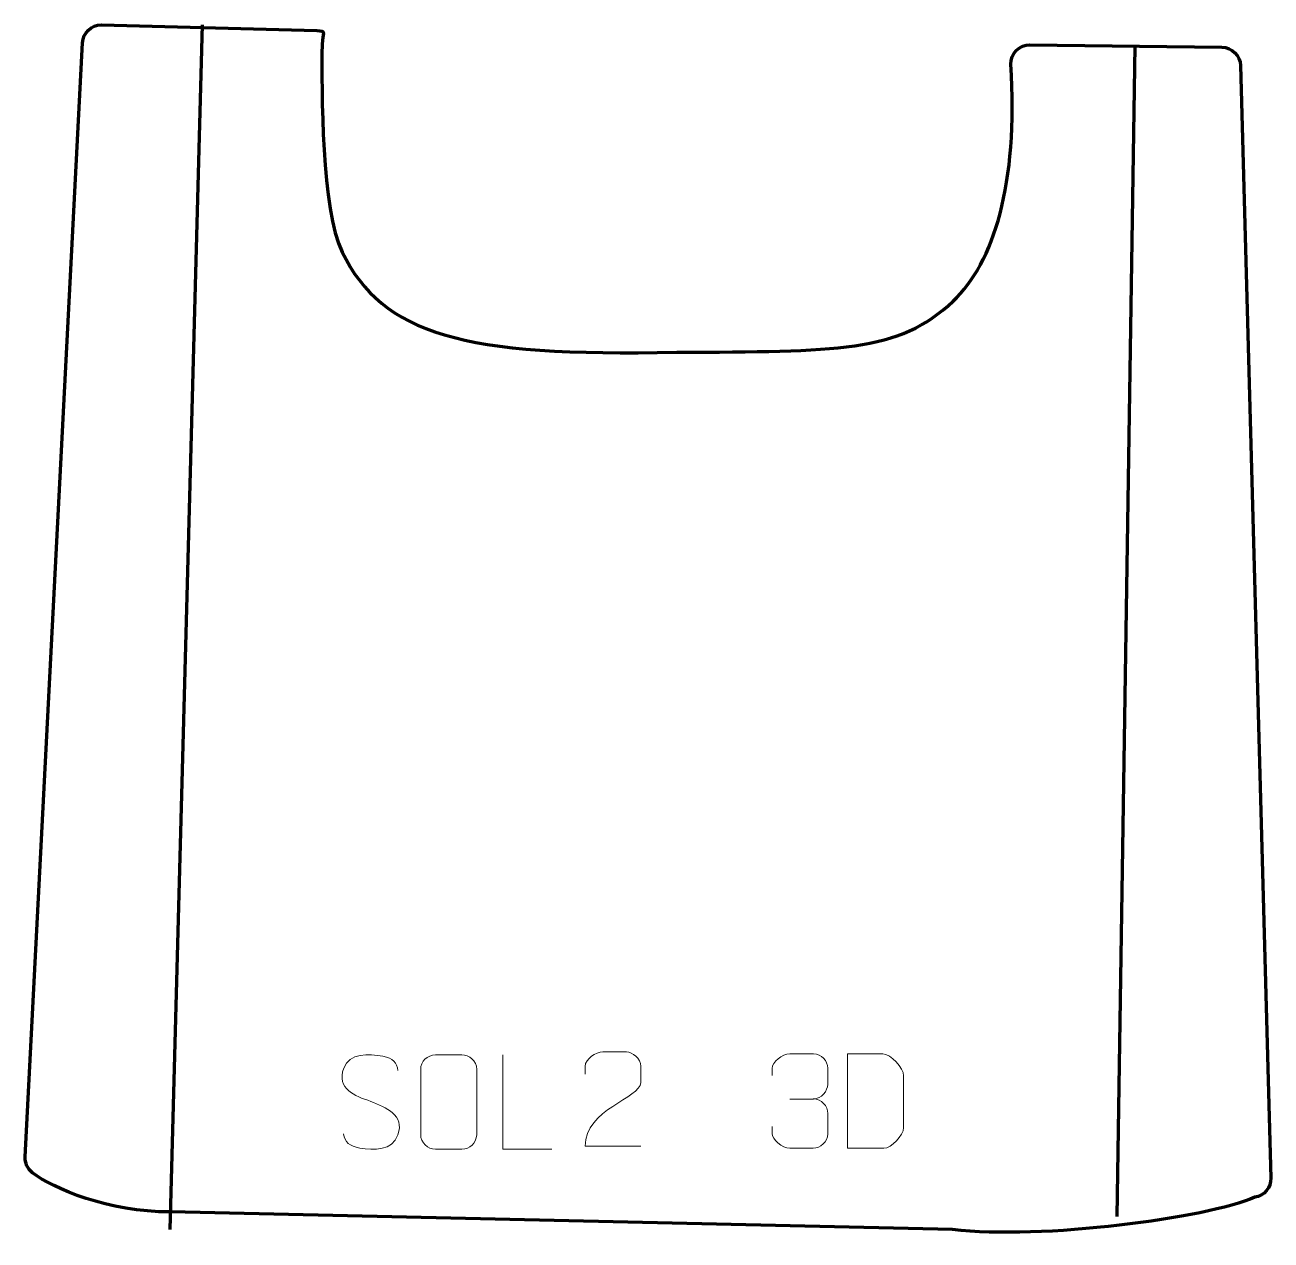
# Model space of a CAD drawing. Header units: millimetres. Extents: x -165 to 165, y -162 to 160.
import ezdxf

# ---------------------------------------------------------------- set-up
doc = ezdxf.new("R2010")
doc.units = ezdxf.units.MM
doc.header["$MEASUREMENT"] = 0
for name, color, linetype in [('layer 1', 7, 'Continuous'), ('layer 2', 7, 'Continuous'), ('layer 3', 7, 'Continuous')]:
    doc.layers.add(name, color=color, linetype=linetype)

msp = doc.modelspace()

# ---------------------------------------------------------------- linework, layer by layer
at = {"layer": 'layer 1', "color": 250, "lineweight": 9}
for points, knots in [([(-1.9284, -137.0523), (-6.8428, -137.052), (-11.7572, -137.052), (-16.6713, -137.0523), (-16.6713, -137.0523), (-16.6713, -127.12), (-2.0203, -124.4788), (-1.9284, -120.1685), (-1.9284, -120.1685), (-1.9287, -118.7444), (-1.9287, -117.3207), (-1.9284, -115.8974), (-1.9284, -115.8974), (-1.9453, -113.8203), (-4.0681, -112.0955), (-5.7391, -112.0782), (-5.7391, -112.0782), (-7.8123, -112.0786), (-9.8852, -112.0786), (-11.9576, -112.0782), (-11.9576, -112.0782), (-13.7797, -112.0617), (-16.6044, -113.8538), (-16.6713, -115.9474), (-16.6713, -115.9474), (-16.6713, -115.9474), (-16.6713, -118.0022), (-16.6713, -118.0022)], [0, 0, 0, 0, 0.125, 0.125, 0.125, 0.125, 0.25, 0.25, 0.25, 0.25, 0.375, 0.375, 0.375, 0.375, 0.5, 0.5, 0.5, 0.5, 0.625, 0.625, 0.625, 0.625, 0.75, 0.75, 0.75, 0.75, 1, 1, 1, 1]), ([(-73.4545, -125.1853), (-77.7028, -123.7149), (-82.6109, -121.9191), (-80.6058, -116.3988), (-80.6058, -116.3988), (-79.1023, -112.2589), (-73.8887, -112.6474), (-70.2851, -113.2485), (-70.2851, -113.2485), (-67.4245, -113.7257), (-66.5598, -114.9389), (-66.2492, -117.023)], [0, 0, 0, 0, 0.25, 0.25, 0.25, 0.25, 0.5, 0.5, 0.5, 0.5, 1, 1, 1, 1]), ([(-56.3213, -112.8823), (-53.9956, -112.8823), (-51.6695, -112.8823), (-49.3434, -112.8823), (-49.3434, -112.8823), (-47.3968, -112.8467), (-45.4054, -114.3383), (-45.3787, -116.7759), (-45.3787, -116.7759), (-45.3791, -122.5228), (-45.3791, -128.2701), (-45.3787, -134.0178), (-45.3787, -134.0178), (-45.5185, -136.3412), (-47.1957, -137.8208), (-49.3434, -137.8316), (-49.3434, -137.8316), (-51.6753, -137.8312), (-54.0072, -137.8312), (-56.3387, -137.8316), (-56.3387, -137.8316), (-58.2637, -137.937), (-60.2358, -136.0525), (-60.2246, -134.0352), (-60.2246, -134.0352), (-60.2243, -128.2651), (-60.2243, -122.4954), (-60.2246, -116.7261), (-60.2246, -116.7261), (-60.2204, -114.588), (-58.4737, -112.8688), (-56.3213, -112.8823)], [0, 0, 0, 0, 0.11111111, 0.11111111, 0.11111111, 0.11111111, 0.22222222, 0.22222222, 0.22222222, 0.22222222, 0.33333333, 0.33333333, 0.33333333, 0.33333333, 0.44444444, 0.44444444, 0.44444444, 0.44444444, 0.55555556, 0.55555556, 0.55555556, 0.55555556, 0.66666667, 0.66666667, 0.66666667, 0.66666667, 0.77777778, 0.77777778, 0.77777778, 0.77777778, 1, 1, 1, 1]), ([(-25.4731, -137.8354), (-25.4731, -137.8354), (-38.4222, -137.8354), (-38.4222, -137.8354), (-38.4222, -137.8354), (-38.4222, -137.8354), (-38.4222, -112.8818), (-38.4222, -112.8818)], [0, 0, 0, 0, 0.33333333, 0.33333333, 0.33333333, 0.33333333, 1, 1, 1, 1]), ([(32.8922, -118.32), (32.8922, -118.32), (32.8922, -116.4628), (32.8922, -116.4628), (32.8922, -116.4628), (32.8779, -114.7209), (35.5424, -112.6028), (37.6015, -112.6255), (37.6015, -112.6255), (39.6656, -112.6255), (41.7296, -112.6255), (43.7933, -112.6255), (43.7933, -112.6255), (45.9878, -112.6167), (47.5861, -114.4635), (47.6305, -116.3756), (47.6305, -116.3756), (47.6301, -117.8107), (47.6301, -119.2458), (47.6305, -120.6813), (47.6305, -120.6813), (47.5819, -122.3348), (45.9793, -124.5648), (43.781, -124.5548), (43.781, -124.5548), (45.9847, -124.566), (47.5927, -126.3692), (47.6467, -128.4287), (47.6467, -128.4287), (47.6463, -130.2134), (47.6463, -131.9981), (47.6467, -133.7832), (47.6467, -133.7832), (47.6568, -135.8446), (45.6019, -137.6077), (43.781, -137.5996), (43.781, -137.5996), (41.7157, -137.5993), (39.6505, -137.5993), (37.5849, -137.5996), (37.5849, -137.5996), (35.4163, -137.5881), (32.8853, -135.1879), (32.8667, -133.7261), (32.8667, -133.7261), (32.8667, -133.7261), (32.8667, -131.8175), (32.8667, -131.8175)], [0, 0, 0, 0, 0.07692308, 0.07692308, 0.07692308, 0.07692308, 0.15384615, 0.15384615, 0.15384615, 0.15384615, 0.23076923, 0.23076923, 0.23076923, 0.23076923, 0.30769231, 0.30769231, 0.30769231, 0.30769231, 0.38461538, 0.38461538, 0.38461538, 0.38461538, 0.46153846, 0.46153846, 0.46153846, 0.46153846, 0.53846154, 0.53846154, 0.53846154, 0.53846154, 0.61538462, 0.61538462, 0.61538462, 0.61538462, 0.69230769, 0.69230769, 0.69230769, 0.69230769, 0.76923077, 0.76923077, 0.76923077, 0.76923077, 0.84615385, 0.84615385, 0.84615385, 0.84615385, 1, 1, 1, 1]), ([(52.8644, -137.5611), (55.1962, -137.5607), (60.1464, -137.5847), (62.4779, -137.585), (62.4779, -137.585), (64.4029, -137.6904), (67.7215, -134.1488), (67.7103, -132.1315), (67.7103, -132.1315), (67.7099, -126.3614), (67.7099, -124.1917), (67.7103, -118.4224), (67.7103, -118.4224), (67.706, -116.2843), (64.3315, -112.6242), (62.1791, -112.6377), (62.1791, -112.6377), (59.8534, -112.6377), (55.1291, -112.6377), (52.803, -112.6377), (52.803, -112.6377), (52.8034, -118.3846), (52.8647, -131.8138), (52.8644, -137.5611)], [0, 0, 0, 0, 0.14285714, 0.14285714, 0.14285714, 0.14285714, 0.28571429, 0.28571429, 0.28571429, 0.28571429, 0.42857143, 0.42857143, 0.42857143, 0.42857143, 0.57142857, 0.57142857, 0.57142857, 0.57142857, 0.71428571, 0.71428571, 0.71428571, 0.71428571, 1, 1, 1, 1]), ([(-73.4545, -125.1854), (-69.4359, -126.8321), (-64.4064, -128.7204), (-66.2404, -134.0807), (-66.2404, -134.0807), (-67.7002, -138.3471), (-72.611, -138.0904), (-76.3371, -137.5357), (-76.3371, -137.5357), (-79.0871, -137.1259), (-80.308, -135.9124), (-80.686, -133.8002)], [0, 0, 0, 0, 0.25, 0.25, 0.25, 0.25, 0.5, 0.5, 0.5, 0.5, 1, 1, 1, 1])]:
    msp.add_open_spline(points, degree=3, knots=knots, dxfattribs=at)
msp.add_open_spline([(37.6019, -124.5652), (37.6019, -124.5652), (43.7983, -124.5652), (43.7983, -124.5652)], degree=3, dxfattribs=at)
at = {"layer": 'layer 2', "color": 230, "lineweight": 200}
msp.add_open_spline([(-87.7694, 158.3696), (-87.7694, 158.3696), (-144.814, 159.861), (-144.814, 159.861), (-144.814, 159.861), (-147.4757, 159.861), (-149.6707, 157.7768), (-149.8072, 155.1197), (-149.8072, 155.1197), (-149.8072, 155.1197), (-164.972, -139.8752), (-164.972, -139.8752), (-164.972, -139.8752), (-165.056, -141.5124), (-164.3303, -143.0837), (-163.0339, -144.0881), (-163.0339, -144.0881), (-157.5605, -148.3263), (-142.8698, -154.4789), (-126.5323, -154.4789), (-126.5323, -154.4789), (-126.5323, -154.4789), (80.6862, -159.139), (80.6862, -159.139), (80.6862, -159.139), (104.1991, -161.9139), (148.0358, -156.2004), (160.7449, -150.5626), (160.7449, -150.5626), (163.2337, -150.1788), (165.0459, -148.0043), (164.9775, -145.4879), (164.9775, -145.4879), (164.9775, -145.4879), (156.9603, 149.0886), (156.9603, 149.0886), (156.9603, 149.0886), (156.8872, 151.7694), (154.7102, 153.915), (152.0274, 153.9499), (152.0274, 153.9499), (152.0274, 153.9499), (101.1819, 154.6142), (101.1819, 154.6142), (101.1819, 154.6142), (98.3219, 154.6516), (96.0116, 152.2887), (96.1199, 149.4319), (96.1199, 149.4319), (98.1344, 117.4489), (91.572, 96.9808), (80.839, 86.7307), (80.839, 86.7307), (66.4658, 73.0044), (50.0402, 73.4495), (7.6592, 73.178), (7.6592, 73.178), (-49.0674, 71.9835), (-70.2745, 77.8194), (-81.0317, 99.7234), (-81.0317, 99.7234), (-86.486, 110.8285), (-86.5386, 142.3954), (-86.3343, 154.7828), (-86.3343, 154.7828), (-86.2881, 157.5754), (-84.9757, 158.3696), (-87.7694, 158.3696)], degree=3, knots=[0, 0, 0, 0, 0.05555556, 0.05555556, 0.05555556, 0.05555556, 0.11111111, 0.11111111, 0.11111111, 0.11111111, 0.16666667, 0.16666667, 0.16666667, 0.16666667, 0.22222222, 0.22222222, 0.22222222, 0.22222222, 0.27777778, 0.27777778, 0.27777778, 0.27777778, 0.33333333, 0.33333333, 0.33333333, 0.33333333, 0.38888889, 0.38888889, 0.38888889, 0.38888889, 0.44444444, 0.44444444, 0.44444444, 0.44444444, 0.5, 0.5, 0.5, 0.5, 0.55555556, 0.55555556, 0.55555556, 0.55555556, 0.61111111, 0.61111111, 0.61111111, 0.61111111, 0.66666667, 0.66666667, 0.66666667, 0.66666667, 0.72222222, 0.72222222, 0.72222222, 0.72222222, 0.77777778, 0.77777778, 0.77777778, 0.77777778, 0.83333333, 0.83333333, 0.83333333, 0.83333333, 0.88888889, 0.88888889, 0.88888889, 0.88888889, 1, 1, 1, 1], dxfattribs=at)
at = {"layer": 'layer 3', "color": 142, "lineweight": 200}
for points in [[(-118.0875, 159.861), (-118.0875, 159.861), (-126.6575, -159.139), (-126.6575, -159.139)], [(128.96, 154.2514), (128.96, 154.2514), (124.1506, -155.6328), (124.1506, -155.6328)]]:
    msp.add_open_spline(points, degree=3, dxfattribs=at)

doc.saveas('drawing.dxf')
